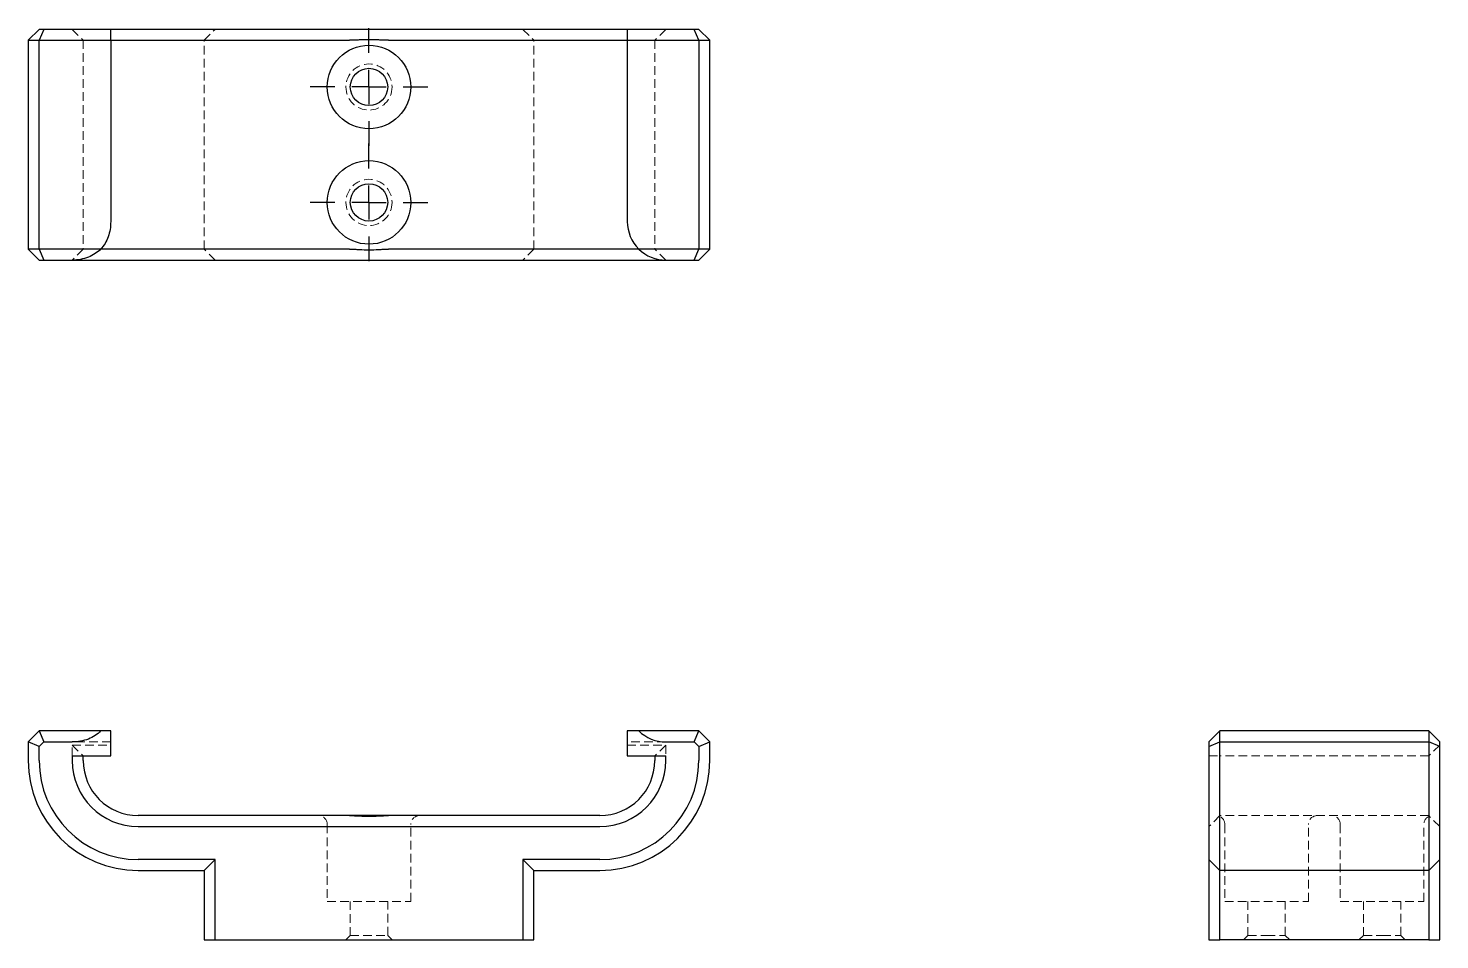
# Model space of a CAD drawing. Header units: millimetres. Extents: x 33 to 240, y 41 to 175.
import ezdxf

# ---------------------------------------------------------------- set-up
doc = ezdxf.new("R2010")
doc.units = ezdxf.units.MM
doc.linetypes.add('HIDDEN', pattern=[1.905, 1.27, -0.635])
doc.layers.add('10', color=7, linetype='Continuous')

# ---------------------------------------------------------------- blocks, each defined once
blk = doc.blocks.new('SW_CENTERMARKSYMBOL_0')
at = {"layer": '10', "color": 0}
for p, q in [((0, 5), (0, 8.63)), ((0, 0), (0, 2.5)), ((-5, 0), (-8.63, 0)), ((0, 0), (-2.5, 0)), ((0, 0), (0, -2.5)), ((0, 0), (2.5, 0)), ((5, 0), (8.63, 0)), ((0, -5), (0, -8.63))]:
    blk.add_line(p, q, dxfattribs=at)
blk = doc.blocks.new('SW_CENTERMARKSYMBOL_1')
at = {"layer": '10', "color": 0}
for p, q in [((0, 5), (0, 8.63)), ((0, 0), (0, 2.5)), ((-5, 0), (-8.63, 0)), ((0, 0), (-2.5, 0)), ((0, 0), (0, -2.5)), ((0, 0), (2.5, 0)), ((5, 0), (8.63, 0)), ((0, -5), (0, -8.63))]:
    blk.add_line(p, q, dxfattribs=at)

msp = doc.modelspace()

# ---------------------------------------------------------------- linework, layer by layer
at = {"color": 7, "linetype": 'Continuous', "lineweight": 25}
for p, q in [((33, 173.5), (34.61, 175.11)), ((35.28, 175.11), (34.61, 175.11)), ((35.28, 175.11), (34.61, 173.5)), ((45.1, 175.11), (35.28, 175.11)), ((45.1, 173.5), (45.1, 175.11)), ((49.13, 175.11), (45.1, 175.11)), ((116.87, 175.11), (49.13, 175.11)), ((120.9, 175.11), (116.87, 175.11)), ((130.72, 175.11), (120.9, 175.11)), ((120.9, 175.11), (120.9, 173.5)), ((131.39, 173.5), (130.72, 175.11)), ((131.39, 175.11), (130.72, 175.11)), ((131.39, 175.11), (133, 173.5)), ((33, 173.5), (34.61, 173.5)), ((33, 173.5), (33, 142.86)), ((34.61, 142.86), (34.61, 173.5)), ((34.61, 173.5), (45.1, 173.5)), ((45.1, 173.5), (45.1, 146.89)), ((45.1, 173.5), (49.13, 173.5)), ((49.13, 173.5), (80.16, 173.5)), ((85.84, 173.5), (116.87, 173.5)), ((116.87, 173.5), (120.9, 173.5)), ((120.9, 173.5), (131.39, 173.5)), ((120.9, 173.5), (120.9, 146.89)), ((131.39, 173.5), (133, 173.5)), ((131.39, 173.5), (131.39, 142.86)), ((133, 142.86), (133, 173.5)), ((34.61, 142.86), (33, 142.86)), ((34.61, 141.24), (33, 142.86)), ((34.61, 142.86), (35.28, 141.24)), ((43.62, 142.86), (34.61, 142.86)), ((34.61, 141.24), (35.28, 141.24)), ((35.28, 141.24), (39.45, 141.24)), ((39.45, 141.24), (49.13, 141.24)), ((49.13, 142.86), (43.61, 142.86)), ((80.16, 142.86), (49.13, 142.86)), ((49.13, 141.24), (116.87, 141.24)), ((116.87, 142.86), (85.84, 142.86)), ((122.6, 142.86), (116.87, 142.86)), ((116.87, 141.24), (126.55, 141.24)), ((131.39, 142.86), (122.6, 142.86)), ((126.55, 141.24), (130.72, 141.24)), ((130.72, 141.24), (131.39, 142.86)), ((130.72, 141.24), (131.39, 141.24)), ((133, 142.86), (131.39, 142.86)), ((131.39, 141.24), (133, 142.86)), ((34.61, 72.14), (33, 70.53)), ((34.61, 69.86), (33, 70.53)), ((33, 70.53), (33, 67.79)), ((34.61, 72.14), (35.28, 70.53)), ((43.62, 72.14), (34.61, 72.14)), ((34.61, 69.86), (35.28, 70.53)), ((35.28, 70.53), (39.45, 70.53)), ((45.1, 68.47), (45.1, 72.14)), ((120.9, 72.14), (120.9, 68.47)), ((122.6, 72.14), (120.9, 72.14)), ((131.39, 72.14), (122.6, 72.14)), ((126.55, 70.53), (130.72, 70.53)), ((130.72, 70.53), (131.39, 72.14)), ((130.72, 70.53), (131.39, 69.86)), ((133, 70.53), (131.39, 72.14)), ((131.39, 69.86), (133, 70.53)), ((133, 67.79), (133, 70.53)), ((206.24, 70.53), (207.86, 72.14)), ((206.24, 69.86), (207.86, 70.53)), ((206.24, 70.53), (206.24, 69.86)), ((207.86, 70.53), (207.86, 72.14)), ((238.5, 72.14), (207.86, 72.14)), ((207.86, 70.53), (238.5, 70.53)), ((207.86, 67.79), (207.86, 70.53)), ((238.5, 72.14), (238.5, 70.53)), ((238.5, 72.14), (240.11, 70.53)), ((240.11, 69.86), (238.5, 70.53)), ((238.5, 70.53), (238.5, 67.79)), ((240.11, 69.86), (240.11, 70.53)), ((34.61, 67.79), (34.61, 69.86)), ((39.45, 68.47), (39.45, 67.79)), ((41.06, 67.79), (41.06, 68.47)), ((120.9, 68.47), (126.55, 68.47)), ((124.94, 68.47), (124.94, 67.79)), ((126.55, 67.79), (126.55, 68.47)), ((131.39, 69.86), (131.39, 67.79)), ((206.24, 69.86), (206.24, 67.79)), ((240.11, 67.79), (240.11, 69.86)), ((206.24, 67.79), (206.24, 53.27)), ((207.86, 51.66), (207.86, 67.79)), ((238.5, 67.79), (238.5, 51.66)), ((240.11, 53.27), (240.11, 67.79)), ((80.16, 59.73), (49.13, 59.73)), ((49.13, 58.11), (116.87, 58.11)), ((85.84, 59.73), (80.15, 59.73)), ((116.87, 59.73), (85.84, 59.73)), ((60.42, 53.27), (49.13, 53.27)), ((60.42, 53.27), (58.81, 51.66)), ((60.42, 41.5), (60.42, 53.27)), ((107.19, 51.66), (105.58, 53.27)), ((116.87, 53.27), (105.58, 53.27)), ((105.58, 53.27), (105.58, 41.5)), ((207.86, 51.66), (206.24, 53.27)), ((206.24, 53.27), (206.24, 41.5)), ((238.5, 51.66), (240.11, 53.27)), ((240.11, 41.5), (240.11, 53.27)), ((49.13, 51.66), (58.81, 51.66)), ((58.81, 51.66), (58.81, 41.5)), ((107.19, 51.66), (116.87, 51.66)), ((107.19, 41.5), (107.19, 51.66)), ((238.5, 51.66), (207.86, 51.66)), ((207.86, 41.5), (207.86, 51.66)), ((238.5, 51.66), (238.5, 41.5)), ((58.81, 41.5), (60.42, 41.5)), ((60.42, 41.5), (105.58, 41.5)), ((105.58, 41.5), (107.19, 41.5)), ((206.24, 41.5), (207.86, 41.5)), ((238.5, 41.5), (207.86, 41.5)), ((238.5, 41.5), (240.11, 41.5))]:
    msp.add_line(p, q, dxfattribs=at)
at = {"color": 7, "linetype": 'HIDDEN', "lineweight": 18}
for p, q in [((39.45, 175.11), (41.06, 173.5)), ((58.81, 173.5), (60.42, 175.11)), ((105.58, 175.11), (107.19, 173.5)), ((126.55, 175.11), (124.94, 173.5)), ((41.06, 173.5), (41.06, 142.86)), ((58.81, 142.86), (58.81, 173.5)), ((107.19, 142.86), (107.19, 173.5)), ((124.94, 173.5), (124.94, 142.86)), ((41.06, 142.86), (39.45, 141.24)), ((60.42, 141.24), (58.81, 142.86)), ((107.19, 142.86), (105.58, 141.24)), ((126.55, 141.24), (124.94, 142.86)), ((45.1, 70.53), (39.45, 70.53)), ((126.55, 70.53), (120.9, 70.53)), ((39.45, 70.08), (41.06, 68.47)), ((39.45, 70.08), (45.1, 70.08)), ((39.45, 68.47), (39.45, 70.08)), ((120.9, 70.08), (126.55, 70.08)), ((126.55, 70.08), (124.94, 68.47)), ((126.55, 70.08), (126.55, 68.47)), ((206.24, 68.47), (207.86, 68.47)), ((238.5, 68.47), (207.86, 68.47)), ((240.11, 70.08), (238.5, 68.47)), ((76.87, 58.43), (76.87, 47.14)), ((89.13, 47.14), (89.13, 58.43)), ((207.86, 59.73), (206.24, 58.11)), ((238.5, 59.73), (207.86, 59.73)), ((208.58, 58.43), (208.58, 47.14)), ((220.84, 47.14), (220.84, 58.43)), ((225.52, 58.43), (225.52, 47.14)), ((237.77, 47.14), (237.77, 58.43)), ((240.11, 58.11), (238.5, 59.73)), ((76.87, 47.14), (89.13, 47.14)), ((80.26, 47.14), (80.26, 42.14)), ((85.74, 42.14), (85.74, 47.14)), ((208.58, 47.14), (220.84, 47.14)), ((211.97, 47.14), (211.97, 42.14)), ((217.45, 42.14), (217.45, 47.14)), ((225.52, 47.14), (237.77, 47.14)), ((228.9, 47.14), (228.9, 42.14)), ((234.39, 42.14), (234.39, 47.14)), ((80.26, 42.14), (79.61, 41.5)), ((80.26, 42.14), (85.74, 42.14)), ((86.39, 41.5), (85.74, 42.14)), ((211.97, 42.14), (211.32, 41.5)), ((211.97, 42.14), (214.71, 42.14)), ((214.71, 42.14), (217.45, 42.14)), ((218.1, 41.5), (217.45, 42.14)), ((228.9, 42.14), (228.26, 41.5)), ((228.9, 42.14), (231.65, 42.14)), ((231.65, 42.14), (234.39, 42.14)), ((235.03, 41.5), (234.39, 42.14))]:
    msp.add_line(p, q, dxfattribs=at)
at = {"color": 7, "linetype": 'Continuous', "lineweight": 25}
for centre, radius in [((83, 166.65), 6.13), ((83, 166.65), 2.74), ((83, 149.71), 6.13), ((83, 149.71), 2.74)]:
    msp.add_circle(centre, radius, dxfattribs=at)
at = {"color": 7, "linetype": 'HIDDEN', "lineweight": 18}
for centre in [(83, 166.65), (83, 149.71)]:
    msp.add_circle(centre, 3.39, dxfattribs=at)
at = {"color": 7, "linetype": 'Continuous', "lineweight": 25}
for centre, radius, start, end in [((126.55, 146.89), 5.65, 180, 225.5847), ((126.55, 146.89), 5.65, 225.5847, 270), ((126.55, 76.18), 5.65, 225.5847, 270), ((49.13, 67.79), 16.13, 180, 270), ((49.13, 67.79), 14.52, 180, 270), ((49.13, 67.79), 9.68, 180, 270), ((49.13, 67.79), 8.06, 180, 270), ((116.87, 67.79), 9.68, 270, 0), ((116.87, 67.79), 8.06, 270, 0), ((116.87, 67.79), 16.13, 270, 0), ((116.87, 67.79), 14.52, 270, 0)]:
    msp.add_arc(centre, radius, start, end, dxfattribs=at)
at = {"color": 7, "linetype": 'HIDDEN', "lineweight": 18}
for centre, start, end in [((75.58, 58.43), 0, 90), ((90.42, 58.43), 90, 180), ((207.29, 58.43), 0, 68.2014), ((222.13, 58.43), 90, 180), ((224.23, 58.43), 0, 90), ((239.06, 58.43), 111.6387, 180)]:
    msp.add_arc(centre, 1.29, start, end, dxfattribs=at)
at = {"color": 7, "linetype": 'Continuous', "lineweight": 25}
for points, knots in [([(85.84, 173.5), (85.6, 173.5), (85.36, 173.51), (84.89, 173.53), (84.66, 173.54), (83.95, 173.58), (83.47, 173.59), (82.52, 173.59), (82.05, 173.58), (81.34, 173.54), (81.11, 173.53), (80.63, 173.51), (80.4, 173.5), (80.16, 173.5)], [0, 0, 0, 0, 0.125, 0.125, 0.25, 0.25, 0.5, 0.5, 0.75, 0.75, 0.875, 0.875, 1, 1, 1, 1]), ([(45.1, 146.89), (45.1, 146.12), (44.98, 145.37), (44.49, 143.99), (44.12, 143.37), (43.62, 142.86)], [0, 0, 0, 0, 0.5, 0.5, 1, 1, 1, 1]), ([(43.62, 142.86), (43.39, 142.61), (43.12, 142.39), (42.53, 141.99), (42.19, 141.81), (41.47, 141.53), (41.09, 141.42), (40.28, 141.28), (39.87, 141.24), (39.45, 141.24)], [0, 0, 0, 0, 0.25, 0.25, 0.5, 0.5, 0.75, 0.75, 1, 1, 1, 1]), ([(80.16, 142.86), (80.4, 142.86), (80.64, 142.85), (81.11, 142.83), (81.34, 142.81), (82.05, 142.78), (82.53, 142.76), (83.48, 142.76), (83.95, 142.78), (84.66, 142.81), (84.89, 142.83), (85.37, 142.85), (85.6, 142.86), (85.84, 142.86)], [0, 0, 0, 0, 0.125, 0.125, 0.25, 0.25, 0.5, 0.5, 0.75, 0.75, 0.875, 0.875, 1, 1, 1, 1]), ([(43.62, 72.14), (43.39, 71.9), (43.12, 71.68), (42.53, 71.28), (42.19, 71.1), (41.47, 70.82), (41.09, 70.71), (40.28, 70.57), (39.87, 70.53), (39.45, 70.53)], [0, 0, 0, 0, 0.25, 0.25, 0.5, 0.5, 0.75, 0.75, 1, 1, 1, 1]), ([(45.1, 72.14), (45.1, 72.14), (44.98, 72.14), (44.49, 72.14), (44.12, 72.14), (43.62, 72.14)], [0, 0, 0, 0, 0.5, 0.5, 1, 1, 1, 1]), ([(39.45, 68.47), (40.34, 68.47), (42.1, 68.47), (44.48, 68.47), (45.1, 68.47), (45.1, 68.47)], [0, 0, 0, 0, 0.160522, 0.321044, 0.5618271, 0.5618271, 0.5618271, 0.5618271]), ([(80.16, 59.73), (80.4, 59.73), (80.64, 59.72), (81.11, 59.7), (81.34, 59.68), (82.05, 59.65), (82.53, 59.63), (83.48, 59.63), (83.95, 59.65), (84.66, 59.68), (84.89, 59.7), (85.37, 59.72), (85.6, 59.73), (85.84, 59.73)], [0, 0, 0, 0, 0.125, 0.125, 0.25, 0.25, 0.5, 0.5, 0.75, 0.75, 0.875, 0.875, 1, 1, 1, 1])]:
    msp.add_open_spline(points, degree=3, knots=knots, dxfattribs=at)

# ---------------------------------------------------------------- block references
at = {"layer": '10'}
for name, p in [('SW_CENTERMARKSYMBOL_1', (83, 166.65)), ('SW_CENTERMARKSYMBOL_0', (83, 149.71))]:
    msp.add_blockref(name, p, dxfattribs=at)

doc.saveas('drawing.dxf')
